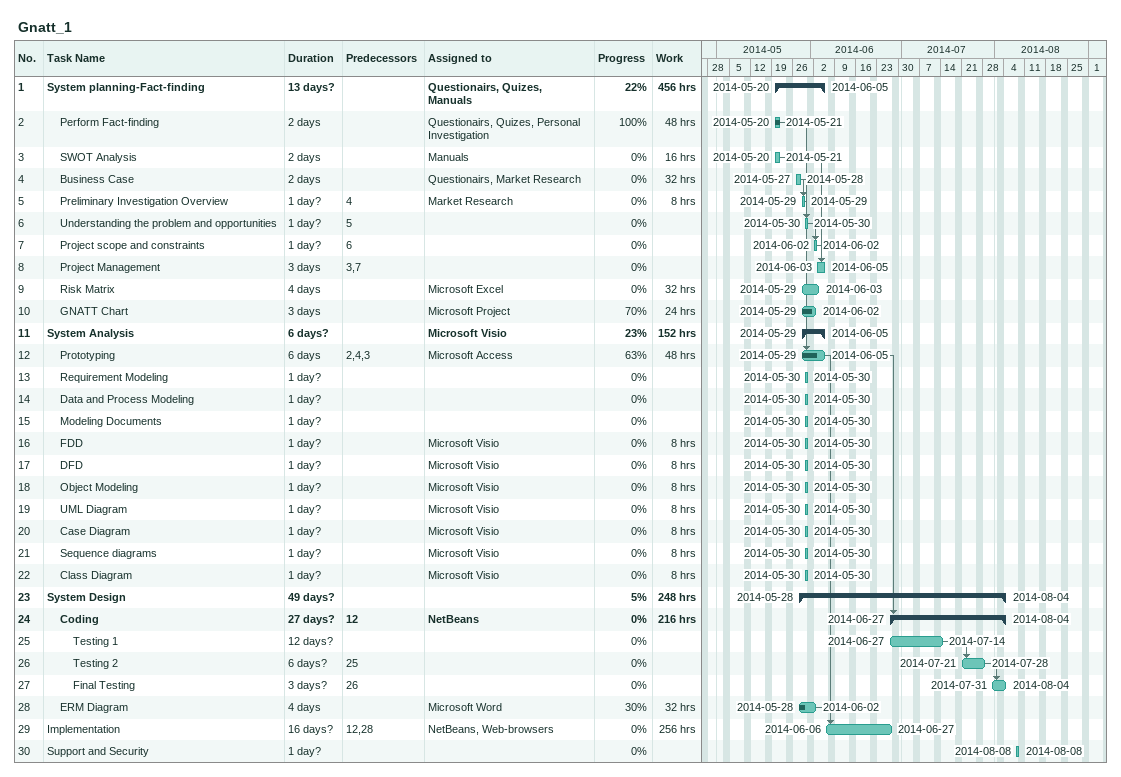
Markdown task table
Gnatt_1

| ID | Level | Task | Duration | Start | Finish | Predecessors | Resources | % complete | Work (h) |
|---|---|---|---|---|---|---|---|---|---|
| 1 | 1 | **System planning-Fact-finding** | 13d? | 2014-05-20 | 2014-06-05 |  | Questionairs, Quizes, Manuals | 22 | 456 |
| 2 | 2 | Perform Fact-finding | 2d | 2014-05-20 | 2014-05-21 |  | Questionairs, Quizes, Personal Investigation | 100 | 48 |
| 3 | 2 | SWOT Analysis | 2d | 2014-05-20 | 2014-05-21 |  | Manuals | 0 | 16 |
| 4 | 2 | Business Case | 2d | 2014-05-27 | 2014-05-28 |  | Questionairs, Market Research | 0 | 32 |
| 5 | 2 | Preliminary Investigation Overview | 1d? | 2014-05-29 | 2014-05-29 | 4 | Market Research | 0 | 8 |
| 6 | 2 | Understanding the problem and opportunities | 1d? | 2014-05-30 | 2014-05-30 | 5 |  | 0 |  |
| 7 | 2 | Project scope and constraints | 1d? | 2014-06-02 | 2014-06-02 | 6 |  | 0 |  |
| 8 | 2 | Project Management | 3d | 2014-06-03 | 2014-06-05 | 3, 7 |  | 0 |  |
| 9 | 2 | Risk Matrix | 4d | 2014-05-29 | 2014-06-03 |  | Microsoft Excel | 0 | 32 |
| 10 | 2 | GNATT Chart | 3d | 2014-05-29 | 2014-06-02 |  | Microsoft Project | 70 | 24 |
| 11 | 1 | **System Analysis** | 6d? | 2014-05-29 | 2014-06-05 |  | Microsoft Visio | 23 | 152 |
| 12 | 2 | Prototyping | 6d | 2014-05-29 | 2014-06-05 | 2, 4, 3 | Microsoft Access | 63 | 48 |
| 13 | 2 | Requirement Modeling | 1d? | 2014-05-30 | 2014-05-30 |  |  | 0 |  |
| 14 | 2 | Data and Process Modeling | 1d? | 2014-05-30 | 2014-05-30 |  |  | 0 |  |
| 15 | 2 | Modeling Documents | 1d? | 2014-05-30 | 2014-05-30 |  |  | 0 |  |
| 16 | 2 | FDD | 1d? | 2014-05-30 | 2014-05-30 |  | Microsoft Visio | 0 | 8 |
| 17 | 2 | DFD | 1d? | 2014-05-30 | 2014-05-30 |  | Microsoft Visio | 0 | 8 |
| 18 | 2 | Object Modeling | 1d? | 2014-05-30 | 2014-05-30 |  | Microsoft Visio | 0 | 8 |
| 19 | 2 | UML Diagram | 1d? | 2014-05-30 | 2014-05-30 |  | Microsoft Visio | 0 | 8 |
| 20 | 2 | Case Diagram | 1d? | 2014-05-30 | 2014-05-30 |  | Microsoft Visio | 0 | 8 |
| 21 | 2 | Sequence diagrams | 1d? | 2014-05-30 | 2014-05-30 |  | Microsoft Visio | 0 | 8 |
| 22 | 2 | Class Diagram | 1d? | 2014-05-30 | 2014-05-30 |  | Microsoft Visio | 0 | 8 |
| 23 | 1 | **System Design** | 49d? | 2014-05-28 | 2014-08-04 |  |  | 5 | 248 |
| 24 | 2 | **Coding** | 27d? | 2014-06-27 | 2014-08-04 | 12 | NetBeans | 0 | 216 |
| 25 | 3 | Testing 1 | 12d? | 2014-06-27 | 2014-07-14 |  |  | 0 |  |
| 26 | 3 | Testing 2 | 6d? | 2014-07-21 | 2014-07-28 | 25 |  | 0 |  |
| 27 | 3 | Final Testing | 3d? | 2014-07-31 | 2014-08-04 | 26 |  | 0 |  |
| 28 | 2 | ERM Diagram | 4d | 2014-05-28 | 2014-06-02 |  | Microsoft Word | 30 | 32 |
| 29 | 1 | Implementation | 16d? | 2014-06-06 | 2014-06-27 | 12, 28 | NetBeans, Web-browsers | 0 | 256 |
| 30 | 1 | Support and Security | 1d? | 2014-08-08 | 2014-08-08 |  |  | 0 |  |
